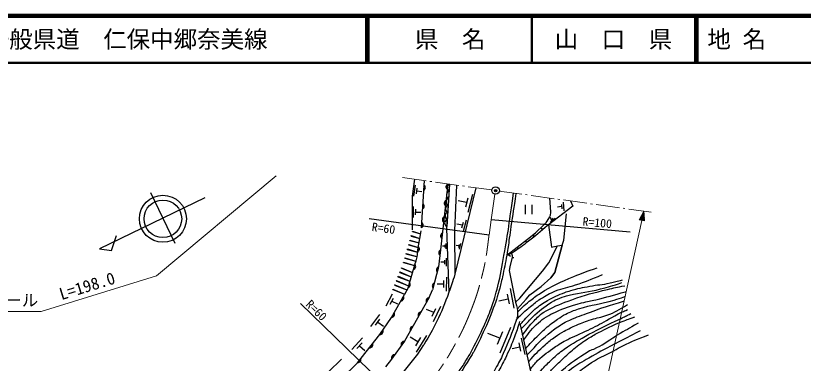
# Model space of a CAD drawing. Units: millimetres, scale not verified. Extents: x 40000 to 680000, y 20000 to 380000.
# Drawn here: x 223132 to 390791, y 306072 to 380000 of the extents above; entities that cross this region are included whole.
import ezdxf
from ezdxf.enums import TextEntityAlignment as Align

# ---------------------------------------------------------------- set-up
doc = ezdxf.new("R2010")
doc.units = ezdxf.units.MM
doc.header["$LTSCALE"] = 1000
doc.header["$PDMODE"] = 32
doc.header["$PDSIZE"] = 500
doc.linetypes.add('CHAIN', pattern=[18.5, 12, -1.5, 3.5, -1.5])
for name, color, linetype, lineweight in [('M-BGD', 7, 'Continuous', 25), ('M-BGD-HTXT', 7, 'Continuous', 13), ('M-BMK', 2, 'CHAIN', 13), ('M-BMK-SRVR', 3, 'Continuous', 25), ('M-STR-HTXT', 7, 'Continuous', 13), ('M-TTL', 2, 'Continuous', 140), ('M-TTL-LINE', 7, 'Continuous', 50)]:
    doc.layers.add(name, color=color, linetype=linetype, lineweight=lineweight)
doc.layers.add('M-OTRS', color=6, linetype='Continuous')
doc.layers.add('M-TTL-TXT', color=7, linetype='Continuous')
doc.styles.add('ＭＳ ゴシック', font='')
doc.styles.get('ＭＳ ゴシック').set_extended_font_data('MS Gothic')

msp = doc.modelspace()

# ---------------------------------------------------------------- linework, layer by layer
at = {"layer": 'M-BGD'}
for p, q in [((308007, 345229), (307502, 341625)), ((307895, 341625), (308212, 343942)), ((309542, 334865), (310123, 344932)), ((315090, 344240), (313542, 330208)), ((315483, 344186), (314820, 334737)), ((315483, 344185), (314879, 335167)), ((316990, 343974), (316562, 334332)), ((257091, 331575), (251906, 342296)), ((308437, 342141), (308596, 343299)), ((308517, 342720), (309601, 342598)), ((321094, 343406), (316640, 325040)), ((263405, 341249), (240974, 330399)), ((307502, 341625), (307502, 334430)), ((319119, 340254), (317310, 340659)), ((319359, 341218), (318879, 339291)), ((320370, 341990), (319410, 338135)), ((336754, 341225), (336932, 339289)), ((339660, 340357), (339808, 338471)), ((341262, 340597), (341765, 339464)), ((307782, 337086), (307834, 339424)), ((308262, 337660), (308288, 338829)), ((331584, 339766), (331584, 337766)), ((333084, 337766), (333084, 339766)), ((341765, 339464), (336534, 335506)), ((336932, 339289), (336950, 338197)), ((339357, 339384), (338479, 339295)), ((339320, 339856), (339394, 338913)), ((308275, 338245), (309367, 338246)), ((336786, 337233), (336440, 336633)), ((336932, 337488), (336786, 337233)), ((337284, 336636), (336898, 337110)), ((336950, 338197), (336932, 337488)), ((318212, 335421), (317056, 335670)), ((318360, 336038), (318065, 334805)), ((319001, 336535), (318410, 334071)), ((333789, 333805), (335535, 335552)), ((335898, 335820), (335535, 335552)), ((336194, 336267), (335898, 335820)), ((336440, 336633), (336194, 336267)), ((337962, 336831), (336927, 336028)), ((337543, 336837), (337025, 336436)), ((307573, 334065), (307601, 334161)), ((307573, 334065), (309324, 333611)), ((307587, 334113), (309324, 333611)), ((307601, 334161), (309324, 333611)), ((308665, 329756), (309441, 334236)), ((314820, 334737), (315356, 321171)), ((316562, 334332), (316640, 325040)), ((332115, 332477), (333789, 333805)), ((335210, 334569), (335013, 334796)), ((335383, 334713), (335036, 334425)), ((243545, 330084), (244612, 333252)), ((307029, 332182), (307056, 332278)), ((307029, 332182), (308986, 331668)), ((307043, 332230), (308986, 331668)), ((307056, 332278), (308986, 331668)), ((307301, 333123), (307328, 333219)), ((307301, 333123), (309155, 332639)), ((307315, 333171), (309155, 332639)), ((307328, 333219), (309155, 332639)), ((327672, 329087), (332115, 332477)), ((331827, 331855), (331724, 331974)), ((333417, 333047), (333277, 333207)), ((333539, 333148), (333294, 332945)), ((240974, 330399), (243545, 330084)), ((306484, 330299), (306512, 330395)), ((306484, 330299), (308648, 329725)), ((306498, 330347), (308648, 329725)), ((306512, 330395), (308648, 329725)), ((306757, 331240), (306784, 331336)), ((306757, 331240), (308817, 330697)), ((306770, 331288), (308817, 330697)), ((306784, 331336), (308817, 330697)), ((314475, 330966), (313965, 330951)), ((314473, 331239), (314477, 330693)), ((314690, 331514), (314697, 330421)), ((317455, 331026), (316882, 331149)), ((317528, 331331), (317382, 330721)), ((317845, 331578), (317552, 330357)), ((330032, 330514), (329944, 330619)), ((330112, 330578), (329952, 330450)), ((331919, 331931), (331736, 331780)), ((338481, 331019), (339497, 331188)), ((306212, 329357), (306240, 329453)), ((306212, 329357), (308479, 328754)), ((306226, 329405), (308479, 328754)), ((306240, 329453), (308479, 328754)), ((308507, 328737), (308316, 327844)), ((308665, 329756), (308507, 328737)), ((313542, 330208), (313156, 326602)), ((328709, 329402), (327672, 329087)), ((327969, 329178), (328487, 328849)), ((328792, 328614), (328290, 326609)), ((328709, 329402), (328848, 328986)), ((328848, 328986), (328792, 328614)), ((305668, 327474), (305696, 327570)), ((305668, 327474), (308061, 326835)), ((305682, 327522), (308061, 326835)), ((305696, 327570), (308061, 326835)), ((305940, 328416), (305968, 328512)), ((305940, 328416), (308310, 327783)), ((305954, 328464), (308310, 327783)), ((305968, 328512), (308310, 327783)), ((306647, 322129), (308261, 327500)), ((308316, 327844), (308261, 327500)), ((314414, 327583), (313617, 327558)), ((314411, 328010), (314417, 327156)), ((314750, 328439), (314761, 326731)), ((328774, 328541), (329159, 328534)), ((304880, 325396), (304918, 325488)), ((304880, 325396), (307342, 324444)), ((304899, 325442), (307342, 324444)), ((304918, 325488), (307342, 324444)), ((305251, 326303), (305289, 326396)), ((305251, 326303), (307626, 325387)), ((305270, 326349), (307626, 325387)), ((305289, 326396), (307626, 325387)), ((313156, 326602), (311874, 321663)), ((328290, 326609), (328153, 325768)), ((328153, 325768), (329507, 319081)), ((304139, 323582), (304177, 323674)), ((304158, 323628), (306776, 322558)), ((304177, 323674), (306776, 322558)), ((304509, 324489), (304547, 324581)), ((304509, 324489), (307059, 323501)), ((304528, 324535), (307059, 323501)), ((304547, 324581), (307059, 323501)), ((314235, 323647), (314190, 322185)), ((314842, 324360), (314752, 321436)), ((303768, 322674), (303806, 322767)), ((303768, 322674), (306392, 321656)), ((303787, 322721), (306392, 321656)), ((303806, 322767), (306392, 321656)), ((304139, 323582), (306776, 322558)), ((306647, 322129), (305894, 320678)), ((314212, 322916), (312847, 322925)), ((328362, 321988), (329197, 317813)), ((301990, 318283), (303348, 320858)), ((303154, 315809), (305922, 320728)), ((303397, 321767), (303435, 321860)), ((303397, 321767), (305926, 320788)), ((303416, 321814), (305926, 320788)), ((303435, 321860), (305926, 320788)), ((311161, 320082), (311874, 321663)), ((327736, 320777), (328153, 318690)), ((302844, 318656), (303523, 319943)), ((303184, 319299), (304400, 318694)), ((311161, 320082), (305894, 310779)), ((327944, 319733), (326006, 319298)), ((312113, 316834), (310560, 317508)), ((312493, 317657), (311732, 316012)), ((313532, 318175), (312009, 314884)), ((298737, 313859), (300619, 316477)), ((299731, 314137), (300672, 315446)), ((300653, 312151), (303154, 315809)), ((300201, 314792), (301443, 313943)), ((328431, 313688), (326188, 308235)), ((330523, 314255), (332695, 304365)), ((295886, 306186), (300653, 312151)), ((310583, 311997), (308374, 308423)), ((326219, 311410), (323650, 312397)), ((326780, 312774), (325658, 310047)), ((294704, 309018), (296969, 311453)), ((295757, 309174), (296890, 310391)), ((305894, 310779), (303106, 306907)), ((308764, 310651), (307072, 311642)), ((309316, 311545), (308212, 309758)), ((330228, 310391), (330611, 308644)), ((330735, 311417), (331501, 307924)), ((296324, 309783), (297485, 308753)), ((308702, 308002), (310000, 310000)), ((330419, 309517), (328798, 309121)), ((289730, 304265), (292473, 306940)), ((303106, 306907), (301871, 305320)), ((305610, 304109), (308702, 308002))]:
    msp.add_line(p, q, dxfattribs=at)
for points in [[(339497, 331188), (339836, 332289), (340410, 337855)], [(336534, 335506), (337211, 330765), (338481, 331019)], [(329507, 319081), (330438, 319927), (335264, 325685), (336619, 327463), (338481, 331019)], [(329911, 317548), (331780, 319688), (332555, 320605), (335010, 322383), (337042, 324245), (337889, 325346), (339497, 331188)], [(339497, 331188), (337889, 325346), (337042, 324245)], [(274547, 288267), (288905, 299339), (295886, 306186)]]:
    msp.add_lwpolyline(points, dxfattribs=at)
for radius in [5000, 4000]:
    msp.add_circle((254458, 336802), radius, dxfattribs=at)
for centre, radius, start, end in [((309684, 343471), 654, 299.47986, 53.9217), ((309684, 343471), 523, 309.2911, 44.11046), ((315376, 343605), 654, 116.48438, 230.92622), ((315376, 343605), 523, 126.29562, 221.11498), ((315749, 343412), 817, 109.0169, 243.32089), ((315376, 343605), 392, 148.17207, 199.23853), ((309684, 343471), 392, 331.16755, 22.23401), ((315649, 341909), 817, 109.0169, 243.32089), ((314993, 340126), 654, 116.48438, 230.92622), ((314993, 340126), 523, 126.29562, 221.11498), ((315548, 340406), 817, 109.0169, 243.32089), ((309453, 339478), 654, 299.47986, 53.9217), ((309453, 339478), 523, 309.2911, 44.11046), ((309453, 339478), 392, 331.16755, 22.23401), ((314993, 340126), 392, 148.17207, 199.23853), ((315447, 338903), 817, 109.0169, 243.32089), ((314609, 336647), 654, 116.48438, 230.92622), ((314609, 336647), 523, 126.29562, 221.11498), ((315347, 337400), 817, 109.0169, 243.32089), ((309223, 335485), 654, 299.47986, 53.9217), ((309223, 335485), 523, 309.2911, 44.11046), ((309223, 335485), 392, 331.16755, 22.23401), ((314609, 336647), 392, 148.17207, 199.23853), ((315246, 335897), 817, 109.0169, 243.32089), ((314225, 333168), 654, 116.48438, 230.92622), ((314225, 333168), 523, 126.29562, 221.11498), ((314225, 333168), 392, 148.17207, 199.23853), ((308419, 330407), 654, 292.96157, 47.40341), ((308419, 330407), 523, 302.77281, 37.59217), ((308419, 330407), 392, 324.64926, 15.71572), ((313831, 329574), 654, 116.66986, 231.1117), ((313831, 329574), 523, 126.4811, 221.30046), ((313831, 329574), 392, 148.35755, 199.42401), ((307631, 326636), 654, 286.054, 40.49584), ((307631, 326636), 523, 295.86524, 30.6846), ((307631, 326636), 392, 317.74169, 8.80815), ((313348, 325932), 654, 108.22536, 222.6672), ((313348, 325932), 523, 118.0366, 212.85596), ((313348, 325932), 392, 139.91305, 190.97951), ((306480, 322805), 654, 286.054, 40.49584), ((306480, 322805), 523, 295.86524, 30.6846), ((306480, 322805), 392, 317.74169, 8.80815), ((312469, 322544), 654, 108.22536, 222.6672), ((312469, 322544), 523, 118.0366, 212.85596), ((312469, 322544), 392, 139.91305, 190.97951), ((305102, 319991), 654, 273.40447, 27.84631), ((305102, 319991), 523, 283.21571, 18.03507), ((305102, 319991), 392, 305.09217, 356.15862), ((311174, 319386), 654, 93.26214, 207.70398), ((311174, 319386), 523, 103.07338, 197.89274), ((311174, 319386), 392, 124.94983, 176.01629), ((309449, 316340), 654, 93.26214, 207.70398), ((303139, 316506), 654, 273.40447, 27.84631), ((303139, 316506), 523, 283.21571, 18.03507), ((303139, 316506), 392, 305.09217, 356.15862), ((309449, 316340), 523, 103.07338, 197.89274), ((309449, 316340), 392, 124.94983, 176.01629), ((307725, 313294), 654, 93.26214, 207.70398), ((307725, 313294), 523, 103.07338, 197.89274), ((307725, 313294), 392, 124.94983, 176.01629), ((300699, 312846), 654, 268.42355, 22.86539), ((300699, 312846), 523, 278.23479, 13.05415), ((300699, 312846), 392, 300.11124, 351.1777), ((298481, 310000), 654, 264.14653, 18.58837), ((305831, 310086), 654, 87.02957, 201.47141), ((305831, 310086), 523, 96.84081, 191.66017), ((305831, 310086), 392, 118.71727, 169.78372), ((298481, 310000), 523, 273.95777, 8.77713), ((298481, 310000), 392, 295.83422, 346.90068), ((295984, 306876), 654, 264.14653, 18.58837), ((295984, 306876), 523, 273.95777, 8.77713), ((303786, 307245), 654, 87.02957, 201.47141), ((303786, 307245), 523, 96.84081, 191.66017), ((303786, 307245), 392, 118.71727, 169.78372), ((295984, 306876), 392, 295.83422, 346.90068)]:
    msp.add_arc(centre, radius, start, end, dxfattribs=at)
for points, knots in [([(329614, 342219), (329109, 338858), (328965, 337937), (328566, 335142), (328428, 334171), (328356, 333626), (328215, 332655), (328011, 331260), (327915, 330476), (327672, 329087), (327352, 327257), (327133, 326239), (326742, 324422), (326506, 323329), (326361, 322719), (326069, 321639), (325503, 319552), (325027, 318430), (324293, 316396), (324086, 315823), (323931, 315517), (323689, 314957), (322693, 312645), (322067, 311380), (320953, 309123), (320720, 308651), (320544, 308410), (320274, 307958), (318768, 305442), (317859, 304070), (316193, 301657), (315692, 300931), (315328, 300586), (314762, 299910), (313534, 298443), (312850, 297615), (311543, 296218), (310488, 295089), (310123, 294720), (308771, 293394)], [0, 0, 0, 0, 1, 1, 1, 2, 2, 2, 3, 3, 3, 4, 4, 4, 5, 5, 5, 6, 6, 6, 7, 7, 7, 8, 8, 8, 9, 9, 9, 10, 10, 10, 11, 11, 11, 12, 12, 12, 13, 13, 13, 13]), ([(311774, 297097), (313419, 298922), (313899, 299431), (315133, 301031), (316120, 302311), (316630, 303060), (317545, 304392), (318188, 305328), (318542, 305858), (319128, 306830), (319650, 307697), (319933, 308189), (320402, 309086), (321405, 311006), (321977, 312079), (322849, 314062), (323470, 315478), (323832, 316268), (324347, 317725), (324991, 319547), (325283, 320593), (325771, 322463), (326431, 324991), (326592, 326457), (327068, 329026), (328025, 334196), (328214, 335947), (329086, 342293)], [0, 0, 0, 0, 1, 1, 1, 2, 2, 2, 3, 3, 3, 4, 4, 4, 5, 5, 5, 6, 6, 6, 7, 7, 7, 8, 8, 8, 9, 9, 9, 9]), ([(336534, 335506), (334547, 333800), (334008, 333323), (332311, 332022), (330931, 330963), (330456, 330621), (328709, 329402)], [0, 0, 0, 0, 1, 1, 1, 2, 2, 2, 2]), ([(329972, 316926), (330427, 317400), (330593, 317566), (331031, 317980), (331575, 318495), (331882, 318785), (332470, 319250), (333342, 319939), (333809, 320362), (334756, 320943), (337426, 322584), (339032, 323344), (341931, 324534), (343861, 325326), (344558, 325589), (346948, 326362)], [0, 0, 0, 0, 1, 1, 1, 2, 2, 2, 3, 3, 3, 4, 4, 4, 5, 5, 5, 5]), ([(316640, 325040), (316074, 323184), (315894, 322670), (315356, 321171), (314454, 318659), (313904, 317258), (312714, 314868), (311743, 312919), (311359, 312245), (310000, 310000)], [0, 0, 0, 0, 1, 1, 1, 2, 2, 2, 3, 3, 3, 3]), ([(329705, 315314), (330465, 316117), (330758, 316434), (331539, 317133), (331993, 317540), (332250, 317765), (332724, 318149), (333531, 318803), (333955, 319215), (334841, 319758), (336051, 320500), (336734, 320939), (338058, 321451), (339668, 322075), (340652, 322180), (342291, 322721), (344578, 323476), (345331, 323809), (348049, 324923)], [0, 0, 0, 0, 1, 1, 1, 2, 2, 2, 3, 3, 3, 4, 4, 4, 5, 5, 5, 6, 6, 6, 6]), ([(330523, 314255), (330786, 314583), (330861, 314670), (331085, 314931), (331572, 315499), (331875, 315791), (332395, 316329), (332872, 316824), (333130, 317113), (333655, 317557), (334637, 318385), (335271, 318746), (336365, 319419), (337032, 319831), (337436, 320012), (338143, 320351), (338851, 320691), (339270, 320834), (340005, 321113), (340494, 321298), (340773, 321392), (341275, 321536), (342841, 321984), (343739, 322165), (345339, 322467), (347017, 322784), (347991, 322771), (349657, 323145), (350690, 323376), (351051, 323463), (352282, 323822)], [0, 0, 0, 0, 1, 1, 1, 2, 2, 2, 3, 3, 3, 4, 4, 4, 5, 5, 5, 6, 6, 6, 7, 7, 7, 8, 8, 8, 9, 9, 9, 10, 10, 10, 10]), ([(330717, 313370), (331319, 313959), (331477, 314113), (331952, 314601), (332426, 315087), (332654, 315397), (333147, 315863), (334619, 317253), (335523, 317964), (337211, 319081), (337853, 319505), (338272, 319651), (338989, 319927), (339731, 320213), (340167, 320322), (340937, 320520), (343518, 321185), (345047, 321200), (347625, 321875), (349427, 322346), (350048, 322526), (352197, 323229)], [0, 0, 0, 0, 1, 1, 1, 2, 2, 2, 3, 3, 3, 4, 4, 4, 5, 5, 5, 6, 6, 6, 7, 7, 7, 7]), ([(331007, 312051), (332129, 313529), (332425, 313992), (333486, 315101), (333874, 315507), (334074, 315754), (334502, 316117), (335062, 316593), (335381, 316867), (336026, 317218), (338083, 318335), (339323, 318807), (341529, 319589), (344449, 320624), (346130, 321096), (349149, 321790), (350565, 322115), (351048, 322231), (352790, 322552)], [0, 0, 0, 0, 1, 1, 1, 2, 2, 2, 3, 3, 3, 4, 4, 4, 5, 5, 5, 6, 6, 6, 6]), ([(331651, 309121), (332791, 310384), (333095, 310735), (334079, 311715), (334791, 312424), (335183, 312832), (335941, 313493), (336456, 313940), (336754, 314180), (337296, 314593), (337749, 314938), (338007, 315125), (338481, 315440), (339162, 315892), (339521, 316191), (340259, 316541), (341291, 317030), (341886, 317277), (342969, 317641), (345843, 318607), (347614, 318589), (350504, 319504), (351401, 319788), (351712, 319876), (352790, 320266)], [0, 0, 0, 0, 1, 1, 1, 2, 2, 2, 3, 3, 3, 4, 4, 4, 5, 5, 5, 6, 6, 6, 7, 7, 7, 8, 8, 8, 8]), ([(343561, 318911), (345030, 319214), (345422, 319310), (346609, 319589), (349179, 320193), (350011, 320465), (353129, 321367)], [0, 0, 0, 0, 1, 1, 1, 2, 2, 2, 2]), ([(329507, 319081), (329807, 317977), (330020, 317571), (329963, 316579), (329953, 316422), (329954, 316333), (329926, 316179), (329851, 315761), (329777, 315533), (329644, 315130), (328724, 312337), (328107, 310802), (326922, 308110), (326357, 306827), (325946, 306152), (325271, 304923), (324836, 304132), (324572, 303700), (324106, 302926), (323110, 301271), (322549, 300343), (321439, 298762), (320994, 298127), (320848, 297914), (320278, 297152)], [0, 0, 0, 0, 1, 1, 1, 2, 2, 2, 3, 3, 3, 4, 4, 4, 5, 5, 5, 6, 6, 6, 7, 7, 7, 8, 8, 8, 8]), ([(331285, 311037), (332597, 312795), (332979, 313473), (334417, 314678), (335051, 315209), (335410, 315509), (336111, 315948), (336837, 316404), (337285, 316591), (338058, 316964), (340111, 317956), (340954, 318119), (343561, 318911)], [0, 0, 0, 0, 1, 1, 1, 2, 2, 2, 3, 3, 3, 4, 4, 4, 4]), ([(331947, 307769), (334348, 310274), (334995, 311143), (337296, 312900), (337785, 313273), (338056, 313487), (338566, 313831), (339022, 314140), (339270, 314326), (339751, 314593), (340268, 314881), (340563, 315036), (341106, 315271), (342701, 315961), (343625, 316277), (345255, 316879), (348129, 317942), (349112, 318216), (352705, 319335)], [0, 0, 0, 0, 1, 1, 1, 2, 2, 2, 3, 3, 3, 4, 4, 4, 5, 5, 5, 6, 6, 6, 6]), ([(332301, 306381), (333902, 308154), (334349, 308725), (335857, 310021), (336659, 310712), (337103, 311112), (337973, 311715), (338706, 312221), (339139, 312474), (339921, 312900), (340921, 313445), (341497, 313724), (342545, 314170), (343749, 314682), (344433, 314954), (345678, 315355), (346954, 315766), (347720, 315829), (348980, 316287), (350795, 316946), (351429, 317390), (353372, 318559)], [0, 0, 0, 0, 1, 1, 1, 2, 2, 2, 3, 3, 3, 4, 4, 4, 5, 5, 5, 6, 6, 6, 7, 7, 7, 7]), ([(332639, 304687), (332985, 305179), (333085, 305321), (333401, 305703), (333715, 306082), (333890, 306298), (334248, 306635), (335621, 307927), (336506, 308528), (338058, 309598), (339193, 310380), (339884, 310738), (341106, 311376), (341907, 311794), (342400, 311935), (343223, 312307), (346794, 313923), (347919, 314650), (352113, 316964)], [0, 0, 0, 0, 1, 1, 1, 2, 2, 2, 3, 3, 3, 4, 4, 4, 5, 5, 5, 6, 6, 6, 6]), ([(327983, 286230), (328061, 287075), (328080, 287296), (328128, 287981), (328182, 288751), (328168, 289186), (328237, 289955), (328311, 290785), (328369, 291248), (328491, 292072), (328623, 292970), (328714, 293472), (328914, 294358), (329013, 294797), (329091, 295039), (329253, 295459), (330184, 297875), (330985, 299123), (332385, 301301), (333352, 302804), (334065, 303532), (335264, 304857), (336017, 305689), (336468, 306131), (337296, 306889), (338284, 307791), (338823, 308325), (339921, 309090), (341880, 310455), (343080, 311068), (345170, 312223), (347720, 313632), (348639, 314036), (351859, 315525)], [0, 0, 0, 0, 1, 1, 1, 2, 2, 2, 3, 3, 3, 4, 4, 4, 5, 5, 5, 6, 6, 6, 7, 7, 7, 8, 8, 8, 9, 9, 9, 10, 10, 10, 11, 11, 11, 11]), ([(330414, 314921), (329934, 313363), (329789, 312928), (329323, 311673), (328726, 310066), (328327, 309189), (327604, 307635), (327004, 306347), (326602, 305657), (325912, 304415), (324932, 302652), (324392, 301653), (323253, 299988), (322518, 298914), (322256, 298545), (321288, 297296)], [0, 0, 0, 0, 1, 1, 1, 2, 2, 2, 3, 3, 3, 4, 4, 4, 5, 5, 5, 5]), ([(329168, 287331), (329317, 288351), (329362, 288623), (329507, 289447), (329734, 290744), (329870, 291471), (330184, 292749), (330341, 293389), (330476, 293735), (330692, 294358), (331042, 295368), (331279, 295920), (331708, 296898), (332047, 297670), (332238, 298104), (332639, 298845), (332879, 299289), (333033, 299528), (333317, 299946), (333781, 300630), (334068, 300995), (334587, 301639), (335351, 302589), (335805, 303102), (336619, 304010), (337227, 304690), (337583, 305057), (338227, 305703), (338938, 306416), (339348, 306803), (340090, 307481), (341059, 308367), (341610, 308856), (342630, 309683), (343236, 310174), (343587, 310439), (344239, 310868), (345105, 311439), (345621, 311712), (346525, 312223), (348481, 313330), (349203, 313616), (351689, 314763)], [0, 0, 0, 0, 1, 1, 1, 2, 2, 2, 3, 3, 3, 4, 4, 4, 5, 5, 5, 6, 6, 6, 7, 7, 7, 8, 8, 8, 9, 9, 9, 10, 10, 10, 11, 11, 11, 12, 12, 12, 13, 13, 13, 14, 14, 14, 14]), ([(330099, 287415), (330243, 288227), (330291, 288450), (330438, 289109), (330684, 290213), (330862, 290823), (331200, 291903), (331525, 292941), (331730, 293516), (332131, 294527), (332372, 295133), (332507, 295474), (332809, 296051), (333166, 296735), (333405, 297098), (333825, 297745), (334664, 299038), (335173, 299739), (336111, 300962), (336667, 301688), (337011, 302071), (337635, 302740), (338304, 303459), (338679, 303865), (339413, 304518), (341428, 306313), (342731, 307121), (345001, 308582), (345424, 308855), (345727, 308882), (346186, 309090), (348185, 309996), (348813, 310527), (351012, 311969)], [0, 0, 0, 0, 1, 1, 1, 2, 2, 2, 3, 3, 3, 4, 4, 4, 5, 5, 5, 6, 6, 6, 7, 7, 7, 8, 8, 8, 9, 9, 9, 10, 10, 10, 11, 11, 11, 11]), ([(350335, 308667), (351283, 309216), (351565, 309353), (352367, 309767), (354447, 310841), (355230, 311089), (357870, 312138)], [0, 0, 0, 0, 1, 1, 1, 2, 2, 2, 2]), ([(350673, 310191), (347986, 308781), (347243, 308414), (345117, 307147), (343665, 306281), (342756, 305923), (341445, 304857), (339263, 303083), (337824, 302166), (336351, 299772), (334842, 297319), (334608, 295629), (333622, 292923), (333460, 292479), (333507, 292169), (333253, 291770), (333105, 291539), (333029, 291439), (332809, 291225)], [0, 0, 0, 0, 1, 1, 1, 2, 2, 2, 3, 3, 3, 4, 4, 4, 5, 5, 5, 6, 6, 6, 6]), ([(335772, 292834), (336078, 293649), (336167, 293873), (336449, 294527), (336813, 295369), (337039, 295832), (337465, 296644), (337940, 297549), (338202, 298059), (338735, 298930), (339531, 300228), (339981, 300962), (340937, 302147), (341568, 302930), (341975, 303328), (342715, 304010), (343269, 304521), (343632, 304747), (344239, 305195), (346443, 306823), (347420, 307179), (350335, 308667)], [0, 0, 0, 0, 1, 1, 1, 2, 2, 2, 3, 3, 3, 4, 4, 4, 5, 5, 5, 6, 6, 6, 7, 7, 7, 7])]:
    msp.add_open_spline(points, degree=3, knots=knots, dxfattribs=at)
for points in [[(352113, 316964), (352748, 317218), (352748, 317218), (353383, 317472)], [(351689, 314763), (353298, 315355), (353298, 315355), (354907, 315948)], [(351859, 315525), (352959, 316075), (352959, 316075), (354060, 316625)], [(355669, 314593), (353340, 313281), (353340, 313281), (351012, 311969)], [(350673, 310191), (353425, 311630), (353425, 311630), (356177, 313069)]]:
    msp.add_open_spline(points, degree=3, dxfattribs=at)
at = {"layer": 'M-BGD-HTXT'}
for p, q in [((310529, 344878), (305471, 345582)), ((311718, 344712), (311322, 344767)), ((317462, 343912), (312510, 344602)), ((318651, 343746), (318255, 343802)), ((324502, 342931), (319443, 343636)), ((330849, 342047), (326086, 342711)), ((332038, 341882), (331642, 341937)), ((337782, 341082), (332830, 341771)), ((338971, 340916), (338575, 340971)), ((344715, 340116), (339763, 340806)), ((345904, 339950), (345508, 340006)), ((351648, 339150), (346696, 339840)), ((352837, 338985), (352441, 339040)), ((358392, 338211), (353629, 338874))]:
    msp.add_line(p, q, dxfattribs=at)
at = {"layer": 'M-BMK'}
for p, q in [((324383, 336581), (325129, 342038)), ((323889, 333319), (324383, 336581))]:
    msp.add_line(p, q, dxfattribs=at)
msp.add_open_spline([(306570, 296654), (309528, 299790), (310481, 300737), (312595, 303663), (314309, 306037), (315203, 307425), (316613, 309991), (318036, 312582), (318763, 314082), (319863, 316826), (321042, 319766), (321592, 321468), (322371, 324539), (323227, 327912), (323369, 329195), (323889, 333319)], degree=3, knots=[0, 0, 0, 0, 1, 1, 1, 2, 2, 2, 3, 3, 3, 4, 4, 4, 5, 5, 5, 5], dxfattribs=at)
at = {"layer": 'M-BMK-SRVR'}
for p, q in [((323889, 333319), (298382, 336797)), ((353912, 333965), (324383, 336581)), ((306570, 296654), (283776, 318808))]:
    msp.add_line(p, q, dxfattribs=at)
msp.add_circle((325294, 342821), 800, dxfattribs=at)
at = {"layer": 'M-OTRS'}
msp.add_point((325294, 342821), dxfattribs=at)
at = {"layer": 'M-STR-HTXT'}
for p, q in [((253064, 324633), (278571, 345958)), ((356868, 338422), (355851, 336598)), ((356086, 336546), (356258, 337328)), ((356461, 337692), (356203, 336520)), ((356320, 336495), (356665, 338057)), ((356868, 338422), (356437, 336469)), ((356555, 336443), (356899, 338005)), ((356930, 337589), (356672, 336417)), ((356789, 336391), (356961, 337172)), ((356868, 338422), (357023, 336340)), ((346294, 290471), (356437, 336469)), ((355851, 336598), (357023, 336340)), ((356055, 336963), (355969, 336572)), ((356992, 336756), (356906, 336365)), ((228551, 317074), (253064, 324633)), ((183875, 317016), (228551, 317074))]:
    msp.add_line(p, q, dxfattribs=at)
at = {"layer": 'M-TTL'}
msp.add_line((680000, 380000), (40000, 380000), dxfattribs=at)
at = {"layer": 'M-TTL-LINE'}
for p, q in [((297750, 380000), (297750, 370000)), ((298250, 380000), (298250, 370000)), ((333000, 380000), (333000, 370000)), ((367750, 380000), (367750, 370000)), ((368250, 380000), (368250, 370000)), ((40000, 370000), (680000, 370000))]:
    msp.add_line(p, q, dxfattribs=at)

# ---------------------------------------------------------------- texts
at = {"layer": 'M-BMK-SRVR', "style": 'ＭＳ ゴシック'}
for s, rotation, p in [('R=100', 354.94, (343840, 336268)), ('R=60', 352.234, (298963, 335130)), ('R=60', 315.816, (285359, 319071))]:
    msp.add_text(s, height=1833, rotation=rotation, dxfattribs=at).set_placement(p, align=Align.MIDDLE_LEFT)
at = {"layer": 'M-STR-HTXT', "style": 'ＭＳ ゴシック'}
for s, rotation, p in [('L=198.0', 17.138, (233084, 318749)), ('ガードレール', 0.074, (206911, 317404))]:
    msp.add_text(s, height=2566, rotation=rotation, dxfattribs=at).set_placement(p, align=Align.BOTTOM_LEFT)
at = {"layer": 'M-TTL-TXT', "style": 'ＭＳ ゴシック'}
for s, p in [('一般県道\u3000仁保中郷奈美線', (216734, 375000)), ('地 名', (370380, 375000))]:
    msp.add_text(s, height=3666, dxfattribs=at).set_placement(p, align=Align.MIDDLE_LEFT)
for s, p in [('県\u3000名', (315625, 375000)), ('山\u3000口\u3000県', (350375, 375000))]:
    msp.add_text(s, height=3666, dxfattribs=at).set_placement(p, align=Align.MIDDLE_CENTER)

doc.saveas('drawing.dxf')
